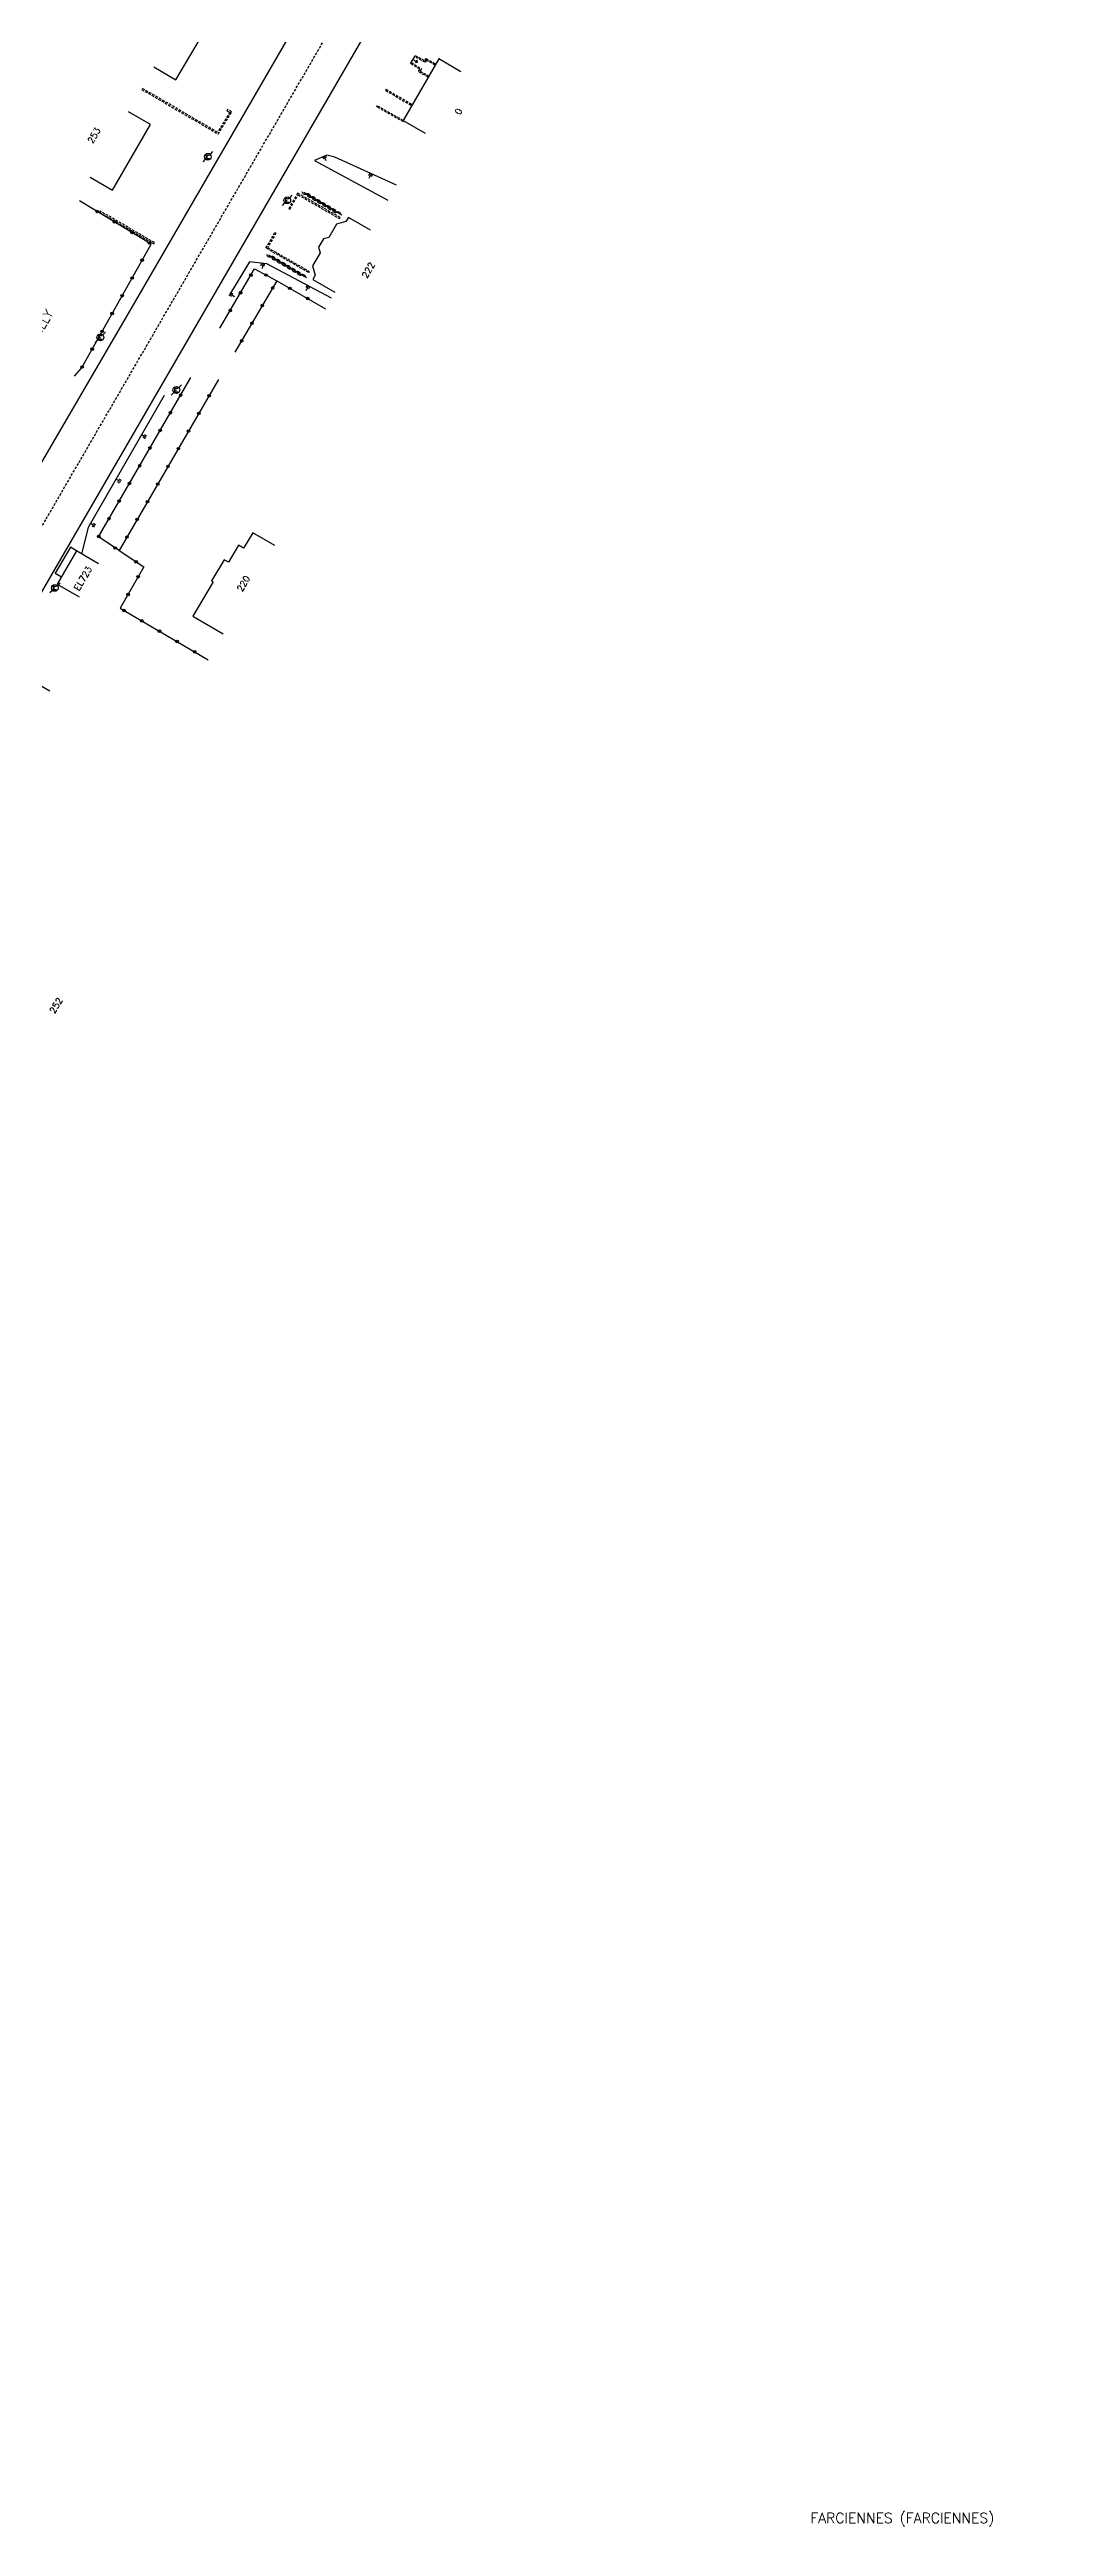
# Model space of a CAD drawing. Header units: millimetres. Extents: x 160000 to 161000, y 126000 to 127000.
# Drawn here: x 160801.6 to 161000, y 126011.9 to 126496.9 of the extents above; entities that cross this region are included whole.
import ezdxf
from ezdxf.enums import TextEntityAlignment as Align

# ---------------------------------------------------------------- set-up
doc = ezdxf.new("R2010")
doc.units = ezdxf.units.MM
doc.linetypes.add('DASHED', pattern=[0.75, 0.5, -0.25])
doc.layers.get('0').update_dxf_attribs({"linetype": 'CONTINUOUS'})
for name, color, linetype in [('W0001', 6, 'DASHED'), ('W0008', 7, 'CONTINUOUS'), ('W0100', 7, 'CONTINUOUS'), ('W0112', 1, 'DASHED'), ('W0211', 2, 'CONTINUOUS'), ('W0310', 3, 'CONTINUOUS'), ('W0322', 7, 'CONTINUOUS'), ('W0334', 7, 'CONTINUOUS'), ('W0471', 7, 'CONTINUOUS'), ('W0980', 7, 'CONTINUOUS'), ('W0984', 7, 'CONTINUOUS'), ('W0989', 7, 'CONTINUOUS'), ('W0991', 7, 'CONTINUOUS'), ('W1102', 7, 'CONTINUOUS')]:
    doc.layers.add(name, color=color, linetype=linetype)
doc.styles.get("Standard").update_dxf_attribs({"font": 'romans.shx', "width": 0.85})

# ---------------------------------------------------------------- blocks, each defined once
blk = doc.blocks.new('T471')
for p, q in [((-0.333334, 0.333334), (-0.333334, -0.333334)), ((-0.333334, 0.333334), (0.333334, 0.333334)), ((-0.333334, 0), (0, 0)), ((0.500001, 0.500001), (1.000002, 1.000002)), ((-0.500001, -0.500001), (-1.000002, -1.000002)), ((-0.333334, -0.333334), (0.333334, -0.333334))]:
    blk.add_line(p, q)
blk.add_ellipse((0, 0), major_axis=(0.471405, 0.471405), ratio=1, start_param=5.4977871438, end_param=11.780972451)
blk = doc.blocks.new('t322o')
at = {"color": 0, "linetype": 'Continuous'}
for radius in [0.25, 0.15]:
    blk.add_circle((0, 0), radius, dxfattribs=at)
blk = doc.blocks.new('t211o')
at = {"color": 0, "linetype": 'Continuous'}
for p, q in [((-0.29, 0.5), (-0.29, 0)), ((0, 1), (0, 0)), ((0.29, 0.5), (0.29, 0))]:
    blk.add_line(p, q, dxfattribs=at)
blk = doc.blocks.new('t310o')
at = {"color": 0, "linetype": 'Continuous'}
for centre, start, end in [((-0.5, 0.38), 216.8699, 323.1304), ((0.5, -0.37), 36.8699, 143.1303)]:
    blk.add_arc(centre, 0.625, start, end, dxfattribs=at)

msp = doc.modelspace()

# ---------------------------------------------------------------- linework, layer by layer
at = {"layer": 'W0001'}
msp.add_lwpolyline([(160598.99, 126056.97), (160659.04, 126159.84), (160692.16, 126216.99), (160725.63, 126274.7), (160791.17, 126388.18), (160872.55, 126528.47), (160940.33, 126645.84), (161000, 126749.31)], dxfattribs=at)
at = {"layer": 'W0008', "flags": 128}
msp.add_lwpolyline([(160596.11, 126253.94), (160620.45, 126239.7), (160646.96, 126224.27), (160661.52, 126215.67), (160670.17, 126210.6, 0.0952), (160673.97, 126209.28, 0.0676), (160678.04, 126209.31, 0.0939), (160680.05, 126209.84, 0.1353), (160681.27, 126211.02), (160709.94, 126260.39), (160727.15, 126290.16), (160757.66, 126342.91), (160783.04, 126386.87), (160791.7, 126401.9), (160817.75, 126446.46), (160857.77, 126515.53), (160896.8, 126582.94), (160960.01, 126692.63), (160996.89, 126756.49), (161000, 126761.9)], format="xyb", dxfattribs=at)
msp.add_lwpolyline([(160898, 126559.54), (160888.21, 126542.9), (160801.83, 126393.84), (160794.93, 126381.9), (160751.28, 126306.39), (160747.81, 126300.28), (160723.2, 126257.66), (160724.45, 126256.48), (160727.03, 126255.02)], dxfattribs=at)
at = {"layer": 'W0100'}
msp.add_line((160872.36, 126494.36), (160873.04, 126495.54), dxfattribs=at)
at = {"layer": 'W0100', "flags": 128}
for points in [[(160821.99, 126493.49), (160826.3, 126490.95), (160831.11, 126499.13), (160826.8, 126501.66)], [(160882.08, 126492.56), (160877.76, 126495.08), (160870.76, 126483.03), (160875.08, 126480.52)], [(160809.56, 126471.92), (160813.88, 126469.4), (160821.37, 126482.22), (160817.05, 126484.74)], [(160864.4, 126461.51), (160860.06, 126464), (160859.58, 126463.22), (160857.76, 126462.73), (160856.24, 126460.1), (160855.19, 126459.82), (160854.2, 126458.18), (160854.52, 126457.13), (160853.05, 126454.55), (160853.56, 126452.71), (160853.1, 126451.9), (160857.43, 126449.4)], [(160811.17, 126396.2), (160806.85, 126398.72), (160803.07, 126392.25), (160807.39, 126389.73)]]:
    msp.add_lwpolyline(points, dxfattribs=at)
at = {"layer": 'W0100'}
for points in [[(160872.7, 126494.95), (160873.56, 126494.44), (160873.46, 126494.83), (160873.18, 126494.34), (160873.56, 126494.44)], [(160845.68, 126399.78), (160841.37, 126402.3), (160839.57, 126399.24), (160838.53, 126399.85), (160836.58, 126396.51), (160835.73, 126397), (160833.31, 126392.88), (160833.6, 126392.71), (160829.65, 126385.96), (160835.56, 126382.49)]]:
    msp.add_lwpolyline(points, dxfattribs=at)
at = {"layer": 'W0112'}
for p, q in [((160867.45, 126489.12), (160867.33, 126488.9)), ((160867.33, 126488.9), (160872.44, 126485.93)), ((160867.45, 126489.12), (160872.57, 126486.15))]:
    msp.add_line(p, q, dxfattribs=at)
for points in [[(160875.67, 126491.48), (160873.76, 126492.59), (160874.04, 126493.04), (160872.23, 126494.15), (160872.36, 126494.36), (160874.38, 126493.13), (160874.11, 126492.68), (160875.8, 126491.7)], [(160877.04, 126493.84), (160875.35, 126494.82), (160875.1, 126494.41), (160873.04, 126495.54), (160873.16, 126495.75), (160875.01, 126494.74), (160875.26, 126495.16), (160877.16, 126494.06)], [(160819.6, 126489.1), (160834.57, 126480.36), (160837.2, 126484.7), (160836.38, 126485.2), (160836.25, 126484.98), (160836.86, 126484.62), (160834.48, 126480.7), (160819.73, 126489.32)], [(160870.92, 126482.93), (160870.82, 126482.75), (160865.6, 126485.7), (160865.72, 126485.91), (160870.78, 126483.06)], [(160843.93, 126458.05), (160845.69, 126461.08), (160845.9, 126460.96), (160844.27, 126458.15), (160852.37, 126453.47), (160852.24, 126453.25), (160843.93, 126458.05)]]:
    msp.add_lwpolyline(points, dxfattribs=at)
for points in [[(160848.61, 126465.63), (160850.22, 126468.47), (160858.31, 126463.81), (160858.43, 126464.02), (160850.13, 126468.81), (160848.39, 126465.76)], [(160811.35, 126465.06), (160821.97, 126458.89), (160822.1, 126459.1), (160811.48, 126465.28)]]:
    msp.add_lwpolyline(points, close=True, dxfattribs=at)
at = {"layer": 'W0211'}
for points in [[(160869.5, 126470.38), (160857.42, 126475.83), (160855.86, 126476.24), (160853.44, 126475.18)], [(160856.76, 126448.24), (160844.09, 126454.92), (160840.74, 126455.31), (160836.82, 126448.9)]]:
    msp.add_lwpolyline(points, dxfattribs=at)
at = {"layer": 'W0211', "flags": 128}
for points in [[(160853.44, 126475.18), (160867.78, 126467.39)], [(160824.01, 126429.19), (160809.11, 126403.34), (160807.82, 126398.15)]]:
    msp.add_lwpolyline(points, dxfattribs=at)
at = {"layer": 'W0310', "flags": 128}
for points in [[(160858.77, 126464.46), (160851.38, 126468.9)], [(160851.87, 126452.21), (160844.45, 126456.63)]]:
    msp.add_lwpolyline(points, dxfattribs=at)
at = {"layer": 'W0322'}
msp.add_line((160846.06, 126451.62), (160855.56, 126446.15), dxfattribs=at)
at = {"layer": 'W0322', "flags": 128}
for points in [[(160806.48, 126432.96), (160807.85, 126434.54), (160821.48, 126458.82), (160807.44, 126467.27)], [(160834.94, 126442.37), (160841.72, 126453.99), (160846.06, 126451.62), (160837.87, 126437.66)], [(160834.65, 126432.29), (160815.18, 126398.8), (160811.17, 126401.49), (160829.25, 126432.71)], [(160815.18, 126398.8), (160820.02, 126395.59), (160815.41, 126387.5), (160832.6, 126377.44)]]:
    msp.add_lwpolyline(points, dxfattribs=at)
at = {"layer": 'W0334', "flags": 128}
msp.add_lwpolyline([(160806.85, 126398.72), (160805.67, 126399.44), (160802.69, 126394.37), (160803.9, 126393.67)], dxfattribs=at)
at = {"layer": 'W1102'}
msp.add_line((160794.07, 126375.71), (160801.67, 126371.33), dxfattribs=at)

# ---------------------------------------------------------------- block references
at = {"layer": 'W0211'}
for p, rotation in [((160855.35, 126476.02), 203.5988397141445), ((160864.56, 126472.61), 155.6840243063254), ((160843.36, 126455.01), 173.3267352362162), ((160836.9, 126449.03), 238.5087869782234), ((160852.29, 126450.6), 152.1921281716772), ((160820.44, 126421), 60.05887616815302), ((160815.45, 126412.33), 60.05887616815302), ((160810.46, 126403.67), 60.05887616815302)]:
    msp.add_blockref('t211o', p, dxfattribs=dict(at, rotation=rotation))
at = {"layer": 'W0310'}
for p, rotation in [((160851.84, 126468.62), 149.0567570410592), ((160852.83, 126468.03), 149.0567570410592), ((160853.82, 126467.43), 149.0567570410592), ((160854.81, 126466.84), 149.0567570410592), ((160855.8, 126466.24), 149.0567570410592), ((160856.79, 126465.65), 149.0567570410592), ((160857.78, 126465.06), 149.0567570410592), ((160844.92, 126456.35), 149.2247408185668), ((160845.92, 126455.76), 149.2247408185668), ((160846.91, 126455.16), 149.2247408185668), ((160847.9, 126454.57), 149.2247408185668), ((160848.89, 126453.98), 149.2247408185668), ((160849.89, 126453.39), 149.2247408185668), ((160850.88, 126452.8), 149.2247408185668)]:
    msp.add_blockref('t310o', p, dxfattribs=dict(at, rotation=rotation))
at = {"layer": 'W0322'}
for p, rotation in [((160810.87, 126465.21), 148.9392418427481), ((160814.3, 126463.15), 148.9392418427481), ((160817.72, 126461.08), 148.9392418427481), ((160821.15, 126459.02), 148.9392418427481), ((160819.72, 126455.67), 60.67875498635912), ((160815.8, 126448.7), 60.67875498635912), ((160817.76, 126452.18), 60.67875498635912), ((160838.97, 126449.28), 59.74705860757593), ((160840.99, 126452.73), 59.74705860757593), ((160843.96, 126452.77), 331.4324555339293), ((160845.25, 126450.23), 239.6219691622816), ((160848.62, 126450.14), 330.0771717999125), ((160852.09, 126448.15), 330.0771717999125), ((160813.84, 126445.21), 60.67875498635912), ((160836.96, 126445.82), 59.74705860757593), ((160841.2, 126443.33), 239.6219691622816), ((160843.22, 126446.78), 239.6219691622816), ((160811.88, 126441.72), 60.67875498635912), ((160839.18, 126439.88), 239.6219691622816), ((160807.96, 126434.74), 60.67875498635912), ((160809.92, 126438.23), 60.67875498635912), ((160827.25, 126429.25), 59.91382146312208), ((160832.81, 126429.13), 239.828831843083), ((160825.24, 126425.79), 59.91382146312208), ((160830.8, 126425.67), 239.828831843083), ((160823.24, 126422.33), 59.91382146312208), ((160828.79, 126422.21), 239.828831843083), ((160819.23, 126415.41), 59.91382146312208), ((160821.23, 126418.87), 59.91382146312208), ((160824.77, 126415.3), 239.828831843083), ((160826.78, 126418.75), 239.828831843083), ((160817.22, 126411.95), 59.91382146312208), ((160822.76, 126411.84), 239.828831843083), ((160813.21, 126405.03), 59.91382146312208), ((160815.22, 126408.49), 59.91382146312208), ((160818.74, 126404.92), 239.828831843083), ((160820.75, 126408.38), 239.828831843083), ((160811.21, 126401.56), 59.91382146312208), ((160816.73, 126401.46), 239.828831843083), ((160814.42, 126399.31), 146.2067307019772), ((160818.52, 126396.59), 326.4044211261498), ((160816.95, 126390.2), 240.3645575909273), ((160818.93, 126393.68), 240.3645575909273), ((160816.18, 126387.05), 329.6429485035383), ((160819.64, 126385.03), 329.6429485035383), ((160823.09, 126383.01), 329.6429485035383), ((160826.54, 126380.99), 329.6429485035383), ((160829.99, 126378.97), 329.6429485035383)]:
    msp.add_blockref('t322o', p, dxfattribs=dict(at, rotation=rotation))
at = {"layer": 'W0471'}
for p in [(160832.56, 126475.91), (160848.09, 126467.38), (160811.53, 126440.55), (160826.4, 126430.24), (160802.63, 126391.5)]:
    msp.add_blockref('T471', p, dxfattribs=at)

# ---------------------------------------------------------------- texts
at = {"layer": 'W0980'}
msp.add_text('FARCIENNES (FARCIENNES)', height=2, dxfattribs=at).set_placement((160968.47, 126013.43), align=Align.MIDDLE)
at = {"layer": 'W0984'}
msp.add_text('EL723', height=1.25, rotation=59.7038, dxfattribs=at).set_placement((160808.12, 126393.36), align=Align.MIDDLE)
at = {"layer": 'W0989'}
msp.add_text('CHAUSEE DE GILLY', height=1.75, rotation=59.9134, dxfattribs=at).set_placement((160796.12, 126436.21), align=Align.MIDDLE)
at = {"layer": 'W0991'}
for s, rotation, p in [('0', 59.8382, (160881.61, 126484.78)), ('253', 59.7088, (160810.29, 126480.1)), ('222', 60.0772, (160863.95, 126453.71)), ('220', 59.6429, (160839.53, 126392.34)), ('252', 58.7468, (160802.86, 126309.73))]:
    msp.add_text(s, height=1.25, rotation=rotation, dxfattribs=at).set_placement(p, align=Align.MIDDLE)

doc.saveas('drawing.dxf')
